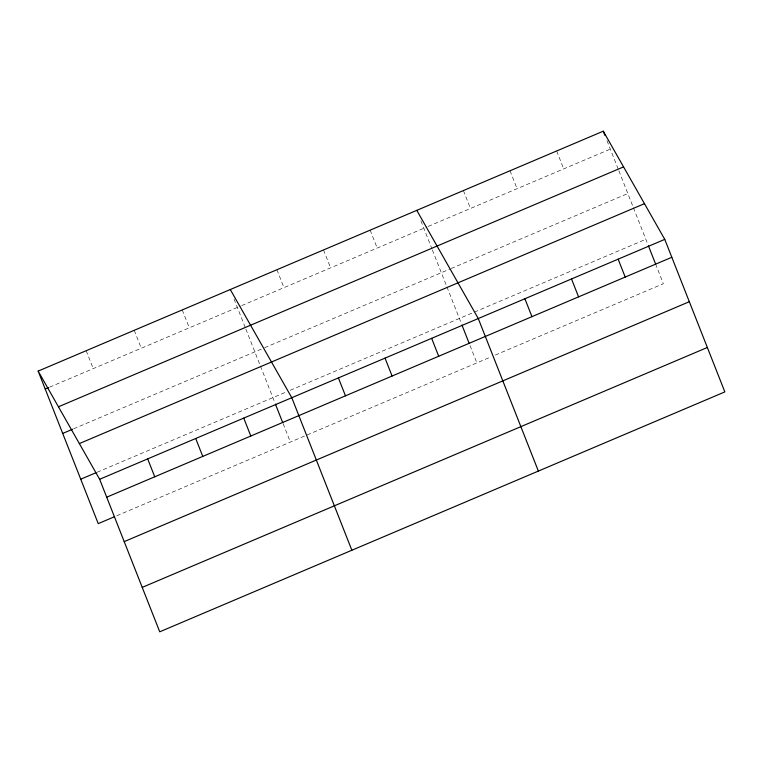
<?xml version="1.0" encoding="UTF-8"?>
<svg xmlns="http://www.w3.org/2000/svg" width="763" height="763" viewBox="0 0 763 763"><rect width="100%" height="100%" fill="white"/><g stroke="black" fill="none" stroke-linecap="round" stroke-linejoin="round"><path stroke-width="0.57" stroke-dasharray="3.81 2.86" d="M49.576 387.156L240.603 306.058M241.68 305.601L427.089 226.888M428.177 226.43L610.324 149.1M73.62 428.796L263.521 348.186M264.608 347.718L450.008 269.015M451.095 268.547L627.825 193.525M97.111 472.249L285.887 392.115M290.226 390.274L645.851 239.296M116.796 515.75L490.962 356.903M495.301 355.062L663.352 283.722L656.094 265.295M607.005 140.669L618.431 169.682M618.86 170.769L632.975 206.601M633.404 207.689L647.558 243.626M556.647 150.979L563.704 168.89M510.027 170.769L517.085 188.68M463.399 190.559L470.456 208.471M420.928 220.888L431.944 248.852M432.373 249.94L446.489 285.772M446.918 286.859L461.071 322.797M470.037 345.553L476.865 362.892M370.16 230.149L377.218 248.061M323.531 249.94L330.589 267.851M276.912 269.73L283.97 287.641M234.022 299.01L245.457 328.023M245.886 329.111L260.002 364.943M260.431 366.03L275.014 403.055M283.121 423.637L290.379 442.063M182.252 309.921L189.31 327.832M134.221 330.312L141.279 348.224M86.181 350.703L93.239 368.615"/><path stroke-width="1.14" d="M38.15 371.095L603.266 131.188L664.764 239.372L724.85 391.905L159.734 631.812L99.648 479.278L38.15 371.095L98.236 523.628L114.612 516.675M45.208 389.006L48.479 387.614M58.446 406.793L623.562 166.887M62.709 433.432L72.533 429.264M79.352 443.58L644.468 203.664M80.735 479.202L96.024 472.717M99.648 479.278L664.764 239.372M106.706 497.19L671.822 257.284M124.197 541.616L689.323 301.709M142.233 587.386L707.349 347.48M416.779 210.359L478.277 318.543L538.363 471.076M230.292 289.53L291.79 397.714L351.867 550.247M603.266 131.188L604.925 135.394M648.416 245.8L655.675 264.217M618.144 259.162L625.202 277.074M571.516 278.953L578.573 296.864M524.896 298.743L531.954 316.655M461.93 324.971L469.178 343.388M431.648 338.333L438.706 356.245M385.029 358.124L392.087 376.035M338.41 377.914L345.467 395.825M275.433 404.142L282.691 422.559M243.75 418.105L250.808 436.016M195.719 438.496L202.767 456.408M147.679 458.887L154.736 476.799"/></g></svg>
